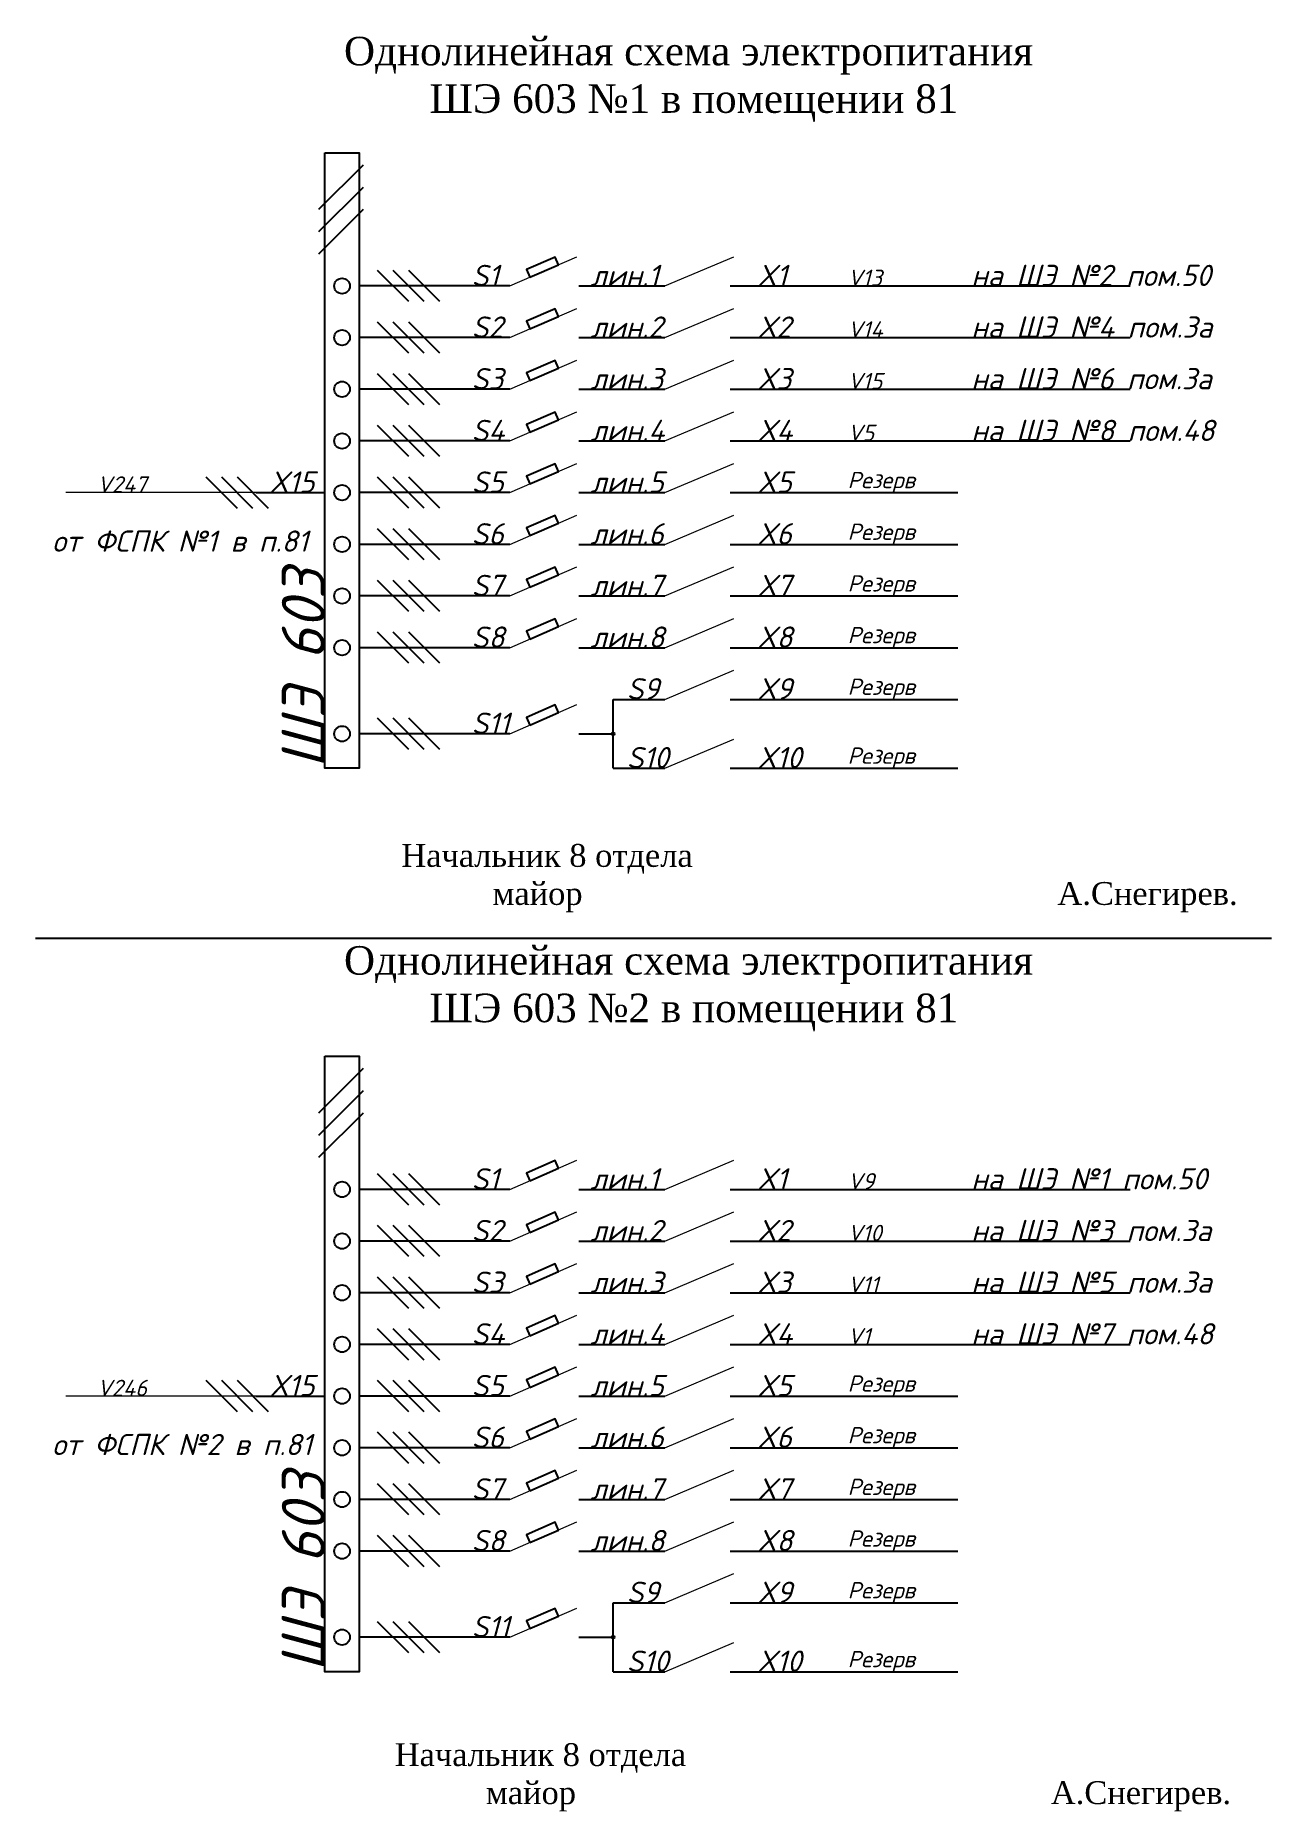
# Paper-space layout 'ШЭ603 №1 -2' of a CAD drawing. Header units: millimetres. Extents: x 5 to 200, y 7 to 287.
import ezdxf

# ---------------------------------------------------------------- set-up
doc = ezdxf.new("R2010")
doc.units = ezdxf.units.MM
doc.layers.add('0 @ 1', color=7, linetype='Continuous')
doc.layers.add('Text', color=242, linetype='Continuous', lineweight=15)
doc.styles.add('ISO', font='isocpeui.ttf')
doc.styles.get("Standard").update_dxf_attribs({"font": 'times.ttf'})

psp = doc.layouts.new('ШЭ603 №1 -2')

# ---------------------------------------------------------------- hatches: boundary and pattern name
h = psp.add_hatch(color=256)
edge = h.paths.add_edge_path()
edge.add_arc((96.15, 176.77), 0.217, 0, 360)
h = psp.add_hatch(color=256)
edge = h.paths.add_edge_path()
edge.add_arc((96.15, 34.2), 0.217, 0, 360)

# ---------------------------------------------------------------- linework, layer by layer
for p, q in [((49.71, 259.54), (56.73, 266.56)), ((49.71, 256.03), (56.73, 263.05)), ((49.71, 252.52), (56.73, 259.54)), ((63.88, 244.99), (58.97, 249.9)), ((66.34, 244.99), (61.43, 249.9)), ((68.8, 244.99), (63.88, 249.9)), ((79.84, 247.44), (56.08, 247.44)), ((90.71, 247.44), (104.3, 247.44)), ((114.62, 247.44), (128.21, 247.44)), ((128.21, 247.44), (150.51, 247.44)), ((150.51, 247.44), (177.69, 247.44)), ((63.88, 236.83), (58.97, 241.75)), ((66.34, 236.83), (61.43, 241.75)), ((68.8, 236.83), (63.88, 241.75)), ((79.84, 239.29), (56.08, 239.29)), ((90.71, 239.29), (104.3, 239.29)), ((114.62, 239.29), (128.21, 239.29)), ((128.21, 239.29), (150.51, 239.29)), ((150.51, 239.29), (177.69, 239.29)), ((63.88, 228.68), (58.97, 233.59)), ((66.34, 228.68), (61.43, 233.59)), ((68.8, 228.68), (63.88, 233.59)), ((79.84, 231.14), (56.08, 231.14)), ((90.71, 231.14), (104.3, 231.14)), ((114.62, 231.14), (128.21, 231.14)), ((128.21, 231.14), (150.51, 231.14)), ((150.51, 231.14), (177.69, 231.14)), ((63.88, 220.52), (58.97, 225.44)), ((66.34, 220.52), (61.43, 225.44)), ((68.8, 220.52), (63.88, 225.44)), ((79.84, 222.98), (56.08, 222.98)), ((90.71, 222.98), (104.3, 222.98)), ((114.62, 222.98), (128.21, 222.98)), ((128.21, 222.98), (150.51, 222.98)), ((150.51, 222.98), (177.69, 222.98)), ((36.86, 212.35), (31.94, 217.26)), ((39.31, 212.35), (34.4, 217.26)), ((41.77, 212.35), (36.86, 217.26)), ((63.88, 212.37), (58.97, 217.28)), ((66.34, 212.37), (61.43, 217.28)), ((68.8, 212.37), (63.88, 217.28)), ((39.77, 214.83), (50.65, 214.83)), ((79.84, 214.83), (56.08, 214.83)), ((90.71, 214.83), (104.3, 214.83)), ((114.62, 214.83), (128.21, 214.83)), ((128.21, 214.83), (150.51, 214.83)), ((63.88, 204.22), (58.97, 209.13)), ((66.34, 204.22), (61.43, 209.13)), ((68.8, 204.22), (63.88, 209.13)), ((79.84, 206.67), (56.08, 206.67)), ((90.71, 206.67), (104.3, 206.67)), ((114.62, 206.67), (128.21, 206.67)), ((128.21, 206.67), (150.51, 206.67)), ((63.88, 196.06), (58.97, 200.98)), ((66.34, 196.06), (61.43, 200.98)), ((68.8, 196.06), (63.88, 200.98)), ((79.84, 198.52), (56.08, 198.52)), ((90.71, 198.52), (104.3, 198.52)), ((114.62, 198.52), (128.21, 198.52)), ((128.21, 198.52), (150.51, 198.52)), ((63.88, 187.91), (58.97, 192.82)), ((66.34, 187.91), (61.43, 192.82)), ((68.8, 187.91), (63.88, 192.82)), ((79.84, 190.36), (56.08, 190.36)), ((90.71, 190.36), (104.3, 190.36)), ((114.62, 190.36), (128.21, 190.36)), ((128.21, 190.36), (150.51, 190.36)), ((96.15, 171.34), (96.15, 182.21)), ((96.15, 182.21), (104.3, 182.21)), ((114.62, 182.21), (128.21, 182.21)), ((128.21, 182.21), (150.51, 182.21)), ((79.84, 176.77), (56.08, 176.77)), ((63.88, 174.32), (58.97, 179.23)), ((66.34, 174.32), (61.43, 179.23)), ((68.8, 174.32), (63.88, 179.23)), ((90.71, 176.77), (96.15, 176.77)), ((96.15, 171.34), (104.3, 171.34)), ((114.62, 171.34), (128.21, 171.34)), ((128.21, 171.34), (150.51, 171.34)), ((5, 144.5), (200, 144.5)), ((49.71, 116.96), (56.73, 123.98)), ((49.71, 113.45), (56.73, 120.47)), ((49.71, 109.94), (56.73, 116.96)), ((63.88, 102.41), (58.97, 107.33)), ((66.34, 102.41), (61.43, 107.33)), ((68.8, 102.41), (63.88, 107.33)), ((79.84, 104.87), (56.08, 104.87)), ((90.71, 104.87), (104.3, 104.87)), ((114.62, 104.87), (128.21, 104.87)), ((128.21, 104.87), (150.51, 104.87)), ((150.51, 104.87), (177.69, 104.87)), ((63.88, 94.26), (58.97, 99.17)), ((66.34, 94.26), (61.43, 99.17)), ((68.8, 94.26), (63.88, 99.17)), ((79.84, 96.71), (56.08, 96.71)), ((90.71, 96.71), (104.3, 96.71)), ((114.62, 96.71), (128.21, 96.71)), ((128.21, 96.71), (150.51, 96.71)), ((150.51, 96.71), (177.69, 96.71)), ((63.88, 86.1), (58.97, 91.02)), ((66.34, 86.1), (61.43, 91.02)), ((68.8, 86.1), (63.88, 91.02)), ((79.84, 88.56), (56.08, 88.56)), ((90.71, 88.56), (104.3, 88.56)), ((114.62, 88.56), (128.21, 88.56)), ((128.21, 88.56), (150.51, 88.56)), ((150.51, 88.56), (177.69, 88.56)), ((63.88, 77.95), (58.97, 82.86)), ((66.34, 77.95), (61.43, 82.86)), ((68.8, 77.95), (63.88, 82.86)), ((79.84, 80.41), (56.08, 80.41)), ((90.71, 80.41), (104.3, 80.41)), ((114.62, 80.41), (128.21, 80.41)), ((128.21, 80.41), (150.51, 80.41)), ((150.51, 80.41), (177.69, 80.41)), ((36.86, 69.77), (31.94, 74.69)), ((39.31, 69.77), (34.4, 74.69)), ((41.77, 69.77), (36.86, 74.69)), ((63.88, 69.79), (58.97, 74.71)), ((66.34, 69.79), (61.43, 74.71)), ((68.8, 69.79), (63.88, 74.71)), ((39.77, 72.26), (50.65, 72.26)), ((79.84, 72.25), (56.08, 72.25)), ((90.71, 72.25), (104.3, 72.25)), ((114.62, 72.25), (128.21, 72.25)), ((128.21, 72.25), (150.51, 72.25)), ((63.88, 61.64), (58.97, 66.55)), ((66.34, 61.64), (61.43, 66.55)), ((68.8, 61.64), (63.88, 66.55)), ((79.84, 64.1), (56.08, 64.1)), ((90.71, 64.1), (104.3, 64.1)), ((114.62, 64.1), (128.21, 64.1)), ((128.21, 64.1), (150.51, 64.1)), ((63.88, 53.49), (58.97, 58.4)), ((66.34, 53.49), (61.43, 58.4)), ((68.8, 53.49), (63.88, 58.4)), ((79.84, 55.94), (56.08, 55.94)), ((90.71, 55.94), (104.3, 55.94)), ((114.62, 55.94), (128.21, 55.94)), ((128.21, 55.94), (150.51, 55.94)), ((79.84, 47.79), (56.08, 47.79)), ((63.88, 45.33), (58.97, 50.25)), ((66.34, 45.33), (61.43, 50.25)), ((68.8, 45.33), (63.88, 50.25)), ((90.71, 47.79), (104.3, 47.79)), ((114.62, 47.79), (128.21, 47.79)), ((128.21, 47.79), (150.51, 47.79)), ((96.15, 28.76), (96.15, 39.63)), ((96.15, 39.63), (104.3, 39.63)), ((114.62, 39.63), (128.21, 39.63)), ((128.21, 39.63), (150.51, 39.63)), ((63.88, 31.74), (58.97, 36.65)), ((66.34, 31.74), (61.43, 36.65)), ((68.8, 31.74), (63.88, 36.65)), ((79.84, 34.2), (56.08, 34.2)), ((90.71, 34.2), (96.15, 34.2)), ((96.15, 28.76), (104.3, 28.76)), ((114.62, 28.76), (128.21, 28.76)), ((128.21, 28.76), (150.51, 28.76))]:
    psp.add_line(p, q)
at = {"lineweight": 15}
for p, q in [((79.84, 247.44), (90.43, 252.06)), ((104.3, 247.44), (115.17, 252.06)), ((79.84, 239.29), (90.43, 243.91)), ((104.3, 239.29), (115.17, 243.91)), ((79.84, 231.14), (90.43, 235.75)), ((104.3, 231.14), (115.17, 235.75)), ((79.84, 222.98), (90.43, 227.6)), ((104.3, 222.98), (115.17, 227.6)), ((79.84, 214.83), (90.43, 219.44)), ((104.3, 214.83), (115.17, 219.44)), ((79.84, 206.67), (90.43, 211.29)), ((104.3, 206.67), (115.17, 211.29)), ((79.84, 198.52), (90.43, 203.13)), ((104.3, 198.52), (115.17, 203.13)), ((79.84, 190.36), (90.43, 194.98)), ((104.3, 190.36), (115.17, 194.98)), ((104.3, 182.21), (115.17, 186.83)), ((79.84, 176.77), (90.43, 181.39)), ((104.3, 171.34), (115.17, 175.95)), ((79.84, 104.87), (90.43, 109.49)), ((104.3, 104.87), (115.17, 109.49)), ((79.84, 96.71), (90.43, 101.33)), ((104.3, 96.71), (115.17, 101.33)), ((79.84, 88.56), (90.43, 93.18)), ((104.3, 88.56), (115.17, 93.18)), ((79.84, 80.41), (90.43, 85.02)), ((104.3, 80.41), (115.17, 85.02)), ((79.84, 72.25), (90.43, 76.87)), ((104.3, 72.25), (115.17, 76.87)), ((79.84, 64.1), (90.43, 68.71)), ((104.3, 64.1), (115.17, 68.71)), ((79.84, 55.94), (90.43, 60.56)), ((104.3, 55.94), (115.17, 60.56)), ((79.84, 47.79), (90.43, 52.4)), ((104.3, 47.79), (115.17, 52.4)), ((104.3, 39.63), (115.17, 44.25)), ((79.84, 34.2), (90.43, 38.81)), ((104.3, 28.76), (115.17, 33.38))]:
    psp.add_line(p, q, dxfattribs=at)
for points in [[(50.65, 268.48), (56.08, 268.48), (56.08, 171.34), (50.65, 171.34)], [(82.98, 248.82), (87.49, 250.78), (86.96, 251.99), (82.45, 250.03)], [(82.98, 240.66), (87.49, 242.63), (86.96, 243.84), (82.45, 241.88)], [(82.98, 232.51), (87.49, 234.47), (86.96, 235.68), (82.45, 233.72)], [(82.98, 224.35), (87.49, 226.32), (86.96, 227.53), (82.45, 225.57)], [(82.98, 216.2), (87.49, 218.16), (86.96, 219.38), (82.45, 217.41)], [(82.98, 208.04), (87.49, 210.01), (86.96, 211.22), (82.45, 209.26)], [(82.98, 199.89), (87.49, 201.85), (86.96, 203.07), (82.45, 201.1)], [(82.98, 191.73), (87.49, 193.7), (86.96, 194.91), (82.45, 192.95)], [(82.98, 178.14), (87.49, 180.11), (86.96, 181.32), (82.45, 179.36)], [(50.65, 125.91), (56.08, 125.91), (56.08, 28.76), (50.65, 28.76)], [(82.98, 106.24), (87.49, 108.2), (86.96, 109.42), (82.45, 107.45)], [(82.98, 98.09), (87.49, 100.05), (86.96, 101.26), (82.45, 99.3)], [(82.98, 89.93), (87.49, 91.9), (86.96, 93.11), (82.45, 91.14)], [(82.98, 81.78), (87.49, 83.74), (86.96, 84.95), (82.45, 82.99)], [(82.98, 73.62), (87.49, 75.59), (86.96, 76.8), (82.45, 74.84)], [(82.98, 65.47), (87.49, 67.43), (86.96, 68.65), (82.45, 66.68)], [(82.98, 57.31), (87.49, 59.28), (86.96, 60.49), (82.45, 58.53)], [(82.98, 49.16), (87.49, 51.12), (86.96, 52.34), (82.45, 50.37)], [(82.98, 35.57), (87.49, 37.53), (86.96, 38.75), (82.45, 36.78)]]:
    psp.add_lwpolyline(points, close=True)
for centre, radius in [((53.36, 247.44), 1.23), ((53.36, 239.29), 1.23), ((53.36, 231.14), 1.23), ((53.36, 222.98), 1.23), ((53.36, 214.83), 1.23), ((53.36, 206.67), 1.23), ((53.36, 198.52), 1.23), ((53.36, 190.36), 1.23), ((53.36, 176.77), 1.23), ((96.15, 176.77), 0.217), ((53.36, 104.87), 1.23), ((53.36, 96.71), 1.23), ((53.36, 88.56), 1.23), ((53.36, 80.41), 1.23), ((53.36, 72.25), 1.23), ((53.36, 64.1), 1.23), ((53.36, 55.94), 1.23), ((53.36, 47.79), 1.23), ((53.36, 34.2), 1.23), ((96.15, 34.2), 0.217)]:
    psp.add_circle(centre, radius)
at = {"layer": 'Text', "color": 7}
for p, q in [((39.77, 214.83), (9.8, 214.83)), ((39.77, 72.26), (9.8, 72.26))]:
    psp.add_line(p, q, dxfattribs=at)

# ---------------------------------------------------------------- texts
at = {"width": 44.2759, "attachment_point": 7, "style": 'ISO'}
for s, insert, char_height in [(' S1', (71.68, 247.44), 3.346), (' лин.1', (90.43, 247.44), 3.346), ('  X1', (114.62, 247.44), 3.346), (' S2', (71.68, 239.29), 3.346), (' лин.2', (90.43, 239.29), 3.346), ('  X2', (114.62, 239.29), 3.346), (' S3', (71.68, 231.14), 3.346), (' лин.3', (90.43, 231.14), 3.346), ('  X3', (114.62, 231.14), 3.346), (' S4', (71.68, 222.98), 3.346), (' лин.4', (90.43, 222.98), 3.346), ('  X4', (114.62, 222.98), 3.346), (' X15', (39.77, 214.83), 3.346), (' S5', (71.68, 214.83), 3.346), (' лин.5', (90.43, 214.83), 3.346), ('  X5', (114.62, 214.83), 3.346), ('от ФСПК №1 в п.81', (7.63, 205.5), 3.3462), (' S6', (71.68, 206.67), 3.346), (' лин.6', (90.43, 206.67), 3.346), ('  X6', (114.62, 206.67), 3.346), (' S7', (71.68, 198.52), 3.346), (' лин.7', (90.43, 198.52), 3.346), ('  X7', (114.62, 198.52), 3.346), (' S8', (71.68, 190.36), 3.346), (' лин.8', (90.43, 190.36), 3.346), ('  X8', (114.62, 190.36), 3.346), (' S9', (96.15, 182.21), 3.346), ('  X9', (114.62, 182.21), 3.346), (' S11', (71.68, 176.77), 3.346), (' S10', (96.15, 171.34), 3.346), ('  X10', (114.62, 171.34), 3.346), (' S1', (71.68, 104.87), 3.346), (' лин.1', (90.43, 104.87), 3.346), ('  X1', (114.62, 104.87), 3.346), (' S2', (71.68, 96.71), 3.346), (' лин.2', (90.43, 96.71), 3.346), ('  X2', (114.62, 96.71), 3.346), (' S3', (71.68, 88.56), 3.346), (' лин.3', (90.43, 88.56), 3.346), ('  X3', (114.62, 88.56), 3.346), (' S4', (71.68, 80.41), 3.346), (' лин.4', (90.43, 80.41), 3.346), ('  X4', (114.62, 80.41), 3.346), (' X15', (39.77, 72.26), 3.346), (' S5', (71.68, 72.25), 3.346), (' лин.5', (90.43, 72.25), 3.346), ('  X5', (114.62, 72.25), 3.346), (' S6', (71.68, 64.1), 3.346), (' лин.6', (90.43, 64.1), 3.346), ('  X6', (114.62, 64.1), 3.346), ('от ФСПК №2 в п.81', (7.63, 62.93), 3.3462), (' S7', (71.68, 55.94), 3.346), (' лин.7', (90.43, 55.94), 3.346), ('  X7', (114.62, 55.94), 3.346), (' S8', (71.68, 47.79), 3.346), (' лин.8', (90.43, 47.79), 3.346), ('  X8', (114.62, 47.79), 3.346), (' S9', (96.15, 39.63), 3.346), ('  X9', (114.62, 39.63), 3.346), (' S11', (71.68, 34.2), 3.346), (' S10', (96.15, 28.76), 3.346), ('  X10', (114.62, 28.76), 3.346)]:
    psp.add_mtext(s, dxfattribs=dict(at, insert=insert, char_height=char_height))
at = {"char_height": 2.574, "width": 44.2759, "attachment_point": 7, "line_spacing_factor": 1.5, "style": 'ISO'}
for s, insert in [('   V13', (128.21, 247.44)), ('   V14', (128.21, 239.29)), ('   V15', (128.21, 231.14)), ('   V5', (128.21, 222.98)), ('   V247', (9.8, 214.83)), ('   Резерв', (128.21, 214.83)), ('   Резерв', (128.21, 206.67)), ('   Резерв', (128.21, 198.52)), ('   Резерв', (128.21, 190.36)), ('   Резерв', (128.21, 182.21)), ('   Резерв', (128.21, 171.34)), ('   V9', (128.21, 104.87)), ('   V10', (128.21, 96.71)), ('   V11', (128.21, 88.56)), ('   V1', (128.21, 80.41)), ('   V246', (9.8, 72.26)), ('   Резерв', (128.21, 72.25)), ('   Резерв', (128.21, 64.1)), ('   Резерв', (128.21, 55.94)), ('   Резерв', (128.21, 47.79)), ('   Резерв', (128.21, 39.63)), ('   Резерв', (128.21, 28.76))]:
    psp.add_mtext(s, dxfattribs=dict(at, insert=insert))
at = {"char_height": 3.3462, "attachment_point": 7, "line_spacing_factor": 1.5, "style": 'ISO'}
for s, insert in [(' на ШЭ №2 пом.50', (150.51, 247.44)), (' на ШЭ №4 пом.3а', (150.51, 239.29)), (' на ШЭ №6 пом.3а', (150.51, 231.14)), (' на ШЭ №8 пом.48', (150.51, 222.98)), (' на ШЭ №1 пом.50', (150.51, 104.87)), (' на ШЭ №3 пом.3а', (150.51, 96.71)), (' на ШЭ №5 пом.3а', (150.51, 88.56)), (' на ШЭ №7 пом.48', (150.51, 80.41))]:
    psp.add_mtext(s, dxfattribs=dict(at, insert=insert))
at = {"char_height": 6.795, "width": 126.638, "attachment_point": 7, "rotation": 90, "line_spacing_factor": 1.5, "style": 'ISO'}
for insert in [(50.65, 171.34), (50.65, 28.76)]:
    psp.add_mtext('ШЭ 603', dxfattribs=dict(at, insert=insert))
at = {"layer": '0 @ 1'}
for s, insert, char_height, attachment_point in [('Однолинейная схема электропитания\\P ШЭ 603 №1 в помещении 81', (108.02, 280.05), 4.5, 5), ('Начальник 8 отдела\\P^Iмайор               ^I^I^I^I  А.Снегирев. ', (62.71, 153.99), 3.6, 4), ('Однолинейная схема электропитания\\P ШЭ 603 №2 в помещении 81', (108.02, 136.55), 4.5, 5), ('Начальник 8 отдела\\P^Iмайор               ^I^I^I^I  А.Снегирев. ', (61.67, 12.09), 3.6, 4)]:
    psp.add_mtext_dynamic_manual_height_columns(s, width=201.465, gutter_width=12.5, heights=[0], dxfattribs=dict(at, insert=insert, char_height=char_height, attachment_point=attachment_point))

doc.saveas('drawing.dxf')
